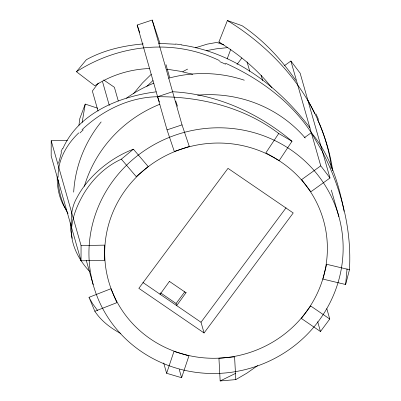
<?xml version="1.0" encoding="UTF-8"?>
<svg xmlns="http://www.w3.org/2000/svg" width="401" height="401" viewBox="0 0 401 401"><rect width="100%" height="100%" fill="white"/><g stroke="black" fill="none" stroke-linecap="round" stroke-linejoin="round"><path stroke-width="0.6" d="M51.203 140.746L51.178 155.979L81.037 260.81L104.686 260.364L104.711 245.131L81.062 245.572L51.203 140.746L67.383 140.44M71.594 227.668C70.566 217.227 71.584 206.961 76.867 197.813C79.679 192.385 83.137 187.312 86.997 182.575C92.601 175.758 99.057 169.658 106.115 164.36C114.455 158.094 123.623 152.881 133.398 149.202L148.215 166.585L136.195 176.575L121.358 159.167C105.563 166.38 92.621 179.001 83.724 193.793C76.225 206.826 70.025 221.888 71.779 237.212C73.754 250.179 80.656 261.978 89.583 271.417M81.037 260.81L81.062 245.572M57.193 176.796C57.072 188.36 59.548 200.365 66.35 209.913M58.115 177.252C57.639 160.159 66.641 144.39 78.741 132.901M349.456 269.728L326.68 264.294L322.885 279.081L345.627 284.51L349.456 269.728C351.883 228.7 340.985 187.563 322.143 151.297M347.06 268.84L345.627 284.51M78.922 125.312L79.829 118.511L85.248 104.09L97.684 108.235M82.14 122.47L85.248 104.09M58.571 163.337L61.503 152.29M166.621 373.291L173.964 351.421L188.951 355.847L181.608 377.717L166.621 373.291L163.668 362.935M227.156 58.902L230.841 49.097M271.968 87.844C257.302 69.453 238.966 54.2 218.891 42.035L227.402 20.541L242.109 25.724C263.447 40.075 281.251 59.233 295.753 80.36M62.857 148.646C78.556 112.892 119.673 96.365 156.2 91.844M159.362 101.979L157.593 96.726C200.274 96.471 244.364 107.323 278.715 133.493L265.868 152.861L279.171 160.626L292.003 141.282C258.665 113.082 216.475 94.034 172.59 91.734L157.593 96.726C129.262 97.152 102.325 110.506 81.999 129.749M98.305 83.072L92.36 91.067L98.065 111.097M237.016 64.471L241.843 57.97M169.523 281.261L160.124 294.279L159.974 293.748M186.084 292.595L176.686 305.607L176.084 303.497L184.831 291.727M204.069 332.965L138.846 288.339L228.004 168.345L293.226 212.966L204.069 332.965L201.016 322.254L286.073 207.778M329.757 319.026L310.65 305.953L301.362 318.454L320.469 331.527L329.757 319.026L326.805 308.67M133.603 93.548L142.385 83.057L151.237 74.305M149.398 68.551C130.084 69.213 110.972 75.167 94.791 85.754L76.441 71.714L86.38 59.689C103.764 50.075 123.568 45.624 143.227 43.915M146.821 86.33L153.002 80.526M121.358 159.167L133.398 149.202M257.663 365.597L246.916 373.136L235.818 379.607L220.164 380.95L218.936 358.248L234.585 356.875L235.818 379.607M284.334 65.739L290.89 61.022L300.133 73.172L329.998 177.999L310.84 191.793L301.597 179.643L320.75 165.849L290.89 61.022M304.254 137.789L311.306 132.706C290.78 101.303 259.322 78.456 225.447 63.208M76.441 71.714C118.932 44.436 173.417 38.381 219.472 60.586M235.738 373.306L220.164 380.95M88.997 297.326L110.982 288.725L116.856 302.66L103.097 308.048L94.842 311.276L88.997 297.326L92.616 303.727L97.734 310.695M195.227 47.844L207.202 44.14L216.685 42.436L223.793 44.802M152.174 20.05L182.034 124.876L189.307 146.475L174.305 151.463L167.032 129.869L137.172 25.037L152.174 20.05L159.924 43.328M167.032 129.869L182.034 124.876M206.214 50.681L216.199 48.847L227.908 47.589M158.756 43.348L175.478 44.245M166.61 69.157L179.773 71.188L192.741 74.32M181.332 44.937C233.613 52.275 278.82 86.441 309.918 127.829M218.891 42.035L220.069 42.446M120.866 333.582C110.751 328.153 101.187 320.985 94.842 311.276M292.003 141.282L278.715 133.493M227.402 20.541C279.527 52.396 322.469 104.375 331.311 166.179M103.684 79.964L114.385 87.283L118.29 100.992M169.598 281.527L186.159 292.855M160.53 292.855L176.084 303.497M142.891 282.484L201.016 322.254M320.75 165.849L329.998 177.999M68.03 213.588C61.99 203.392 58.596 191.658 58.155 179.818M307.296 99.057L314.745 113.483M321.858 150.756L311.306 132.706C329.241 153.819 337.938 181.006 343.356 207.738M317.632 119.739C324.9 135.994 330.244 153.172 332.725 170.831M175.738 101.072L177.508 106.325M137.172 25.037L139.728 32.626M331.316 190.069L338.905 216.705A127.473 122.475 -15.9 0 1 182.786 369.882A127.473 122.475 -15.9 0 1 126.42 165.377A127.473 122.475 -15.9 0 1 338.905 216.705M261.161 75.338L262.66 80.606M247.066 61.879L249.773 71.363M317.667 321.687L320.469 331.527M165.984 64.606L166.941 67.969M167.102 68.531L169.653 77.488M102.546 81.734L109.303 105.453M179.247 369.431L181.608 377.717M86.255 260.339L93.167 284.605M72.24 238.339L70.756 230.47L70.205 222.781M343.451 208.249L343.727 209.778M343.822 210.284L343.998 211.307M84.355 186.35A127.473 122.475 -15.9 0 1 159.884 104.23M197.608 95.172A127.473 122.475 -15.9 0 1 305.251 138.054M219.618 61.574A318.093 176.475 55.4 0 1 225.578 64.215M175.523 44.005A318.84 231.648 -74.7 0 1 181.367 44.747M79.944 132.967A318.093 116.561 -6.8 0 1 83.253 129.834M61.037 151.989A318.84 149.022 36.3 0 1 62.476 148.395M330.855 166.365A318.093 248.82 -49 0 1 331.226 168.691M315.883 113.819A318.84 247.918 16.3 0 1 318.499 119.578M73.684 192.164A127.473 122.475 -15.9 0 1 101.167 121.929M126.445 98.17A127.473 122.475 -15.9 0 1 153.874 83.147M168.626 78.195A127.473 122.475 -15.9 0 1 244.314 80.205M182.781 71.664A230.936 92.39 -71.8 0 1 187.643 69.102M186.906 355.096A111.663 107.283 -15.9 0 0 323.667 220.916A111.663 107.283 -15.9 0 0 137.538 175.954A111.663 107.283 -15.9 0 0 186.906 355.096"/></g></svg>
